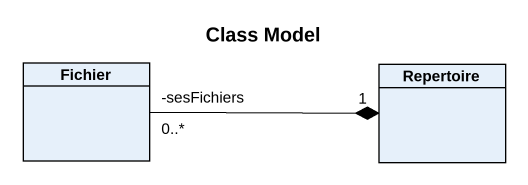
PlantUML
@startuml
title Class Model
hide circle
hide empty members
class Fichier
class Repertoire
Fichier "-sesFichiers\n0..*" -right-* "1" Repertoire
@enduml
